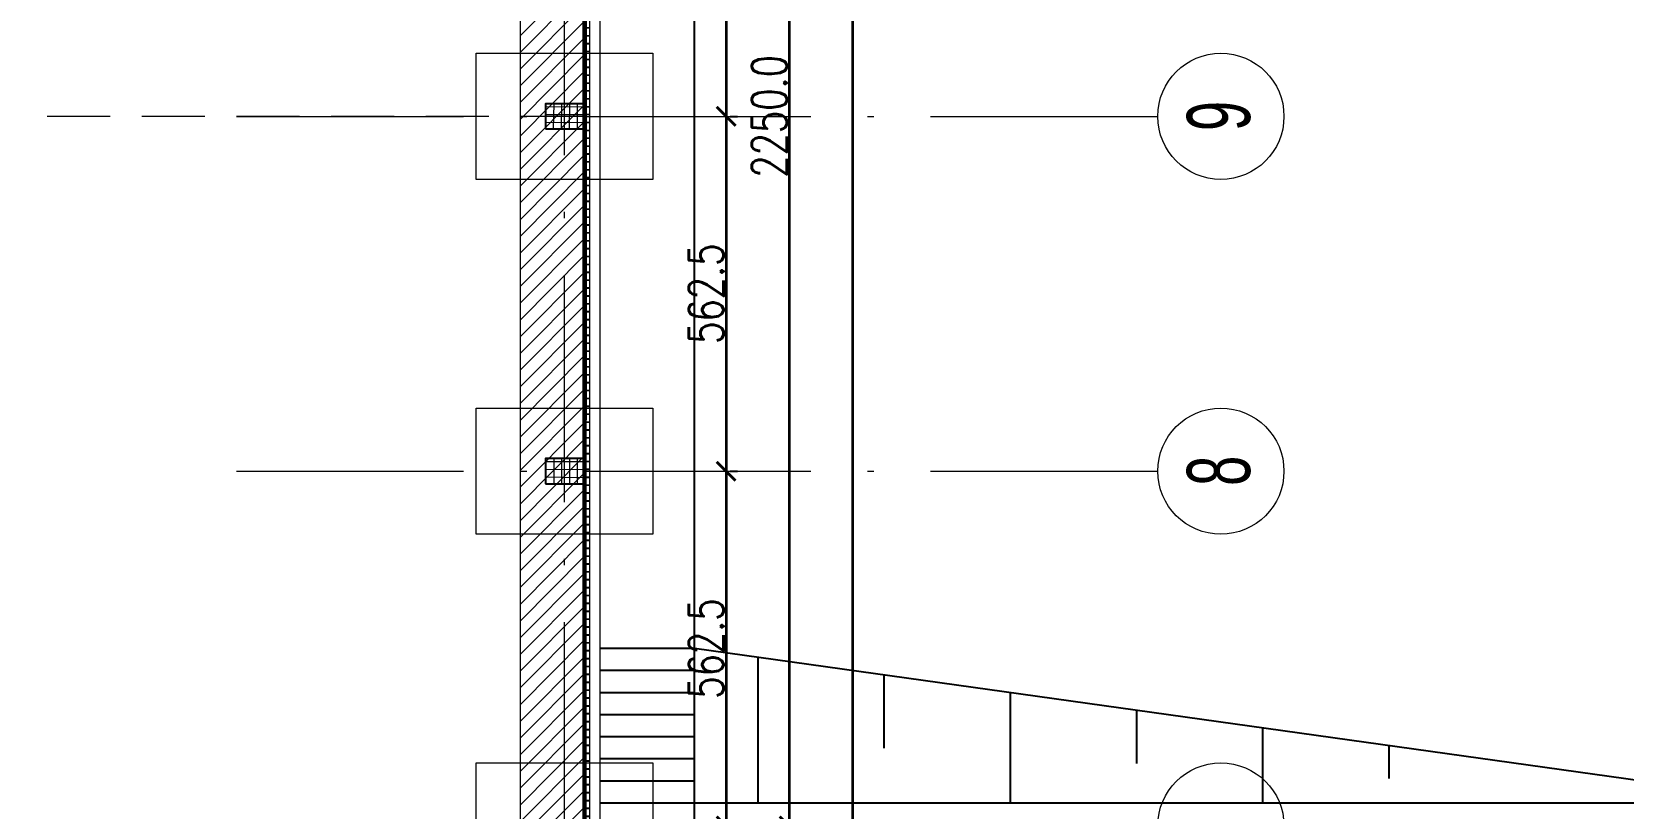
# Model space of a CAD drawing. Extents: x 6529560 to 6558080, y 5579316 to 5588131.
# Drawn here: x 6543616.84 to 6543642.06, y 5579541 to 5579553.31 of the extents above; entities that cross this region are included whole.
import ezdxf

# ---------------------------------------------------------------- set-up
doc = ezdxf.new("R2010")
doc.units = 0
doc.header["$MEASUREMENT"] = 0
doc.header["$PDSIZE"] = -5
doc.linetypes.add('1$0$0$5', pattern=[1.5, 1, -0.5])
doc.linetypes.add('ACAD_ISO10W100', pattern=[18, 12, -3, 0, -3])
doc.layers.get('0').update_dxf_attribs({"color": 2, "linetype": 'CONTINUOUS', "lineweight": 5})
doc.layers.get('Defpoints').update_dxf_attribs({"linetype": 'CONTINUOUS'})
for name, color, linetype, lineweight in [('arch_droga', 1, 'CONTINUOUS', 25), ('arch_fundamenty na rzucie', 3, 'CONTINUOUS', 15), ('arch_osie', 181, 'CONTINUOUS', 5), ('arch_powierzchnia', 6, 'CONTINUOUS', 35), ('arch_sciany zewnetrzne wypelnienie', 94, 'CONTINUOUS', 25), ('arch_sciany zewnętrzne', 94, 'CONTINUOUS', 18), ('arch_slupy wypelnienie', 9, 'CONTINUOUS', 13), ('arch_słupy', 8, 'CONTINUOUS', 25), ('arch_wymiary', 2, 'CONTINUOUS', 13), ('arch_wzmocnienie plyty betonowej', 6, 'CONTINUOUS', 15), ('arch_zadaszenie krawedzie', 12, 'CONTINUOUS', 18)]:
    doc.layers.add(name, color=color, linetype=linetype, lineweight=lineweight)
doc.layers.add('arch_osie opisy', color=1, linetype='CONTINUOUS')
doc.layers.add('R_skarpa', color=2, linetype='CONTINUOUS')
doc.styles.get("Standard").update_dxf_attribs({"font": 'arial.ttf', "width": 0.75})
doc.styles.add('styl1', font='romans.shx', dxfattribs={"width": 0.75})
doc.dimstyles.new('wymiary hala', dxfattribs={"dimtxt": 0.55, "dimasz": 0.3, "dimexe": 0.18, "dimexo": 0.0625, "dimgap": 0.04, "dimtad": 1, "dimtoh": 1, "dimdec": 1, "dimlfac": 100, "dimzin": 0, "dimdsep": 46, "dimtxsty": 'styl1', "dimblk": 'ARCHTICK', "dimcen": 0.09, "dimadec": 0, "dimazin": 0, "dimtfac": 1, "dimtdec": 1, "dimtofl": 0, "dimtmove": 0, "dimatfit": 3, "dimldrblk": 'ARCHTICK', "dimfxl": 1, "dimtolj": 1, "dimtzin": 0, "dimarcsym": 0})
pattern_1 = [(270, (-171.38733, 0), (0.125, 0), []), (0, (-171.38733, 0), (0, 0.125), [])]

# ---------------------------------------------------------------- blocks, each defined once
blk = doc.blocks.new('ZT_z_opisami')
at = {"layer": 'arch_droga', "color": 7, "linetype": 'Continuous'}
for p, q in [((6540949.165, 5579462.637), (6540949.165, 5579497.081)), ((6540949.165, 5579466.087), (6540947.665, 5579466.087)), ((6540949.165, 5579465.737), (6540947.665, 5579465.737)), ((6540949.165, 5579465.387), (6540947.665, 5579465.387)), ((6540949.165, 5579465.037), (6540947.665, 5579465.037)), ((6540949.165, 5579464.687), (6540947.665, 5579464.687)), ((6540949.165, 5579464.337), (6540947.665, 5579464.337)), ((6540949.165, 5579463.987), (6540947.665, 5579463.987)), ((6540949.165, 5579463.637), (6540947.665, 5579463.637))]:
    blk.add_line(p, q, dxfattribs=at)
at = {"layer": 'R_skarpa', "color": 7}
for p, q in [((6540966.665, 5579463.637), (6540949.165, 5579466.087)), ((6540950.166, 5579465.947), (6540950.166, 5579463.637)), ((6540952.166, 5579465.667), (6540952.166, 5579464.507)), ((6540954.166, 5579465.387), (6540954.166, 5579463.637)), ((6540956.166, 5579465.107), (6540956.166, 5579464.267)), ((6540958.166, 5579464.827), (6540958.166, 5579463.637)), ((6540960.166, 5579464.547), (6540960.166, 5579464.027)), ((6540966.665, 5579463.637), (6540949.165, 5579463.637))]:
    blk.add_line(p, q, dxfattribs=at)
blk = doc.blocks.new('_ArchTick')
at = {"color": 0, "linetype": 'ByBlock', "const_width": 0.15}
blk.add_lwpolyline([(-0.5, -0.5), (0.5, 0.5)], dxfattribs=at)
blk = doc.blocks.new('*D93')
at = {"layer": 'arch_wymiary', "color": 0, "lineweight": -2, "transparency": 16777216}
for p, q in [((6543627.905, 5579608.22), (6543630.022, 5579608.22)), ((6543629.842, 5579608.22), (6543629.842, 5579506.97)), ((6543627.905, 5579506.97), (6543630.022, 5579506.97))]:
    blk.add_line(p, q, dxfattribs=at)
at = {"layer": 'Defpoints', "color": 0, "transparency": 16777216}
for p in [(6543627.842, 5579608.22), (6543627.842, 5579506.97), (6543629.842, 5579506.97)]:
    blk.add_point(p, dxfattribs=at)
at = {"layer": 'arch_wymiary', "color": 0, "lineweight": -2, "transparency": 16777216, "xscale": 0.3, "yscale": 0.3, "zscale": 0.3}
for p, rotation in [((6543629.842, 5579608.22), 90), ((6543629.842, 5579506.97), 270)]:
    blk.add_blockref('_ArchTick', p, dxfattribs=dict(at, rotation=rotation))
at = {"layer": 'arch_wymiary', "color": 0, "transparency": 16777216, "insert": (6543629.527, 5579557.595), "char_height": 0.55, "attachment_point": 5, "rotation": 90, "style": 'styl1'}
blk.add_mtext('\\A1;10125.0', dxfattribs=at)
blk = doc.blocks.new('*D96')
at = {"layer": 'arch_wymiary', "color": 0, "lineweight": -2, "transparency": 16777216}
for p, q in [((6543627.905, 5579563.22), (6543629.022, 5579563.22)), ((6543628.842, 5579540.72), (6543628.842, 5579563.22)), ((6543627.905, 5579540.72), (6543629.022, 5579540.72))]:
    blk.add_line(p, q, dxfattribs=at)
at = {"layer": 'Defpoints', "color": 0, "transparency": 16777216}
for p in [(6543627.842, 5579563.22), (6543628.842, 5579563.22), (6543627.842, 5579540.72)]:
    blk.add_point(p, dxfattribs=at)
at = {"layer": 'arch_wymiary', "color": 0, "lineweight": -2, "transparency": 16777216, "xscale": 0.3, "yscale": 0.3, "zscale": 0.3}
for p, rotation in [((6543628.842, 5579563.22), 90), ((6543628.842, 5579540.72), 270)]:
    blk.add_blockref('_ArchTick', p, dxfattribs=dict(at, rotation=rotation))
at = {"layer": 'arch_wymiary', "color": 0, "transparency": 16777216, "insert": (6543628.527, 5579551.97), "char_height": 0.55, "attachment_point": 5, "rotation": 90, "style": 'styl1'}
blk.add_mtext('\\A1;2250.0', dxfattribs=at)
blk = doc.blocks.new('*D108')
at = {"layer": 'arch_wymiary', "color": 0, "lineweight": -2, "transparency": 16777216}
for p, q in [((6543627.78, 5579557.595), (6543627.662, 5579557.595)), ((6543627.842, 5579557.595), (6543627.842, 5579551.97)), ((6543627.905, 5579551.97), (6543628.022, 5579551.97))]:
    blk.add_line(p, q, dxfattribs=at)
at = {"layer": 'Defpoints', "color": 0, "transparency": 16777216}
for p in [(6543627.842, 5579557.595), (6543627.842, 5579551.97), (6543627.842, 5579551.97)]:
    blk.add_point(p, dxfattribs=at)
at = {"layer": 'arch_wymiary', "color": 0, "lineweight": -2, "transparency": 16777216, "xscale": 0.3, "yscale": 0.3, "zscale": 0.3}
for p, rotation in [((6543627.842, 5579557.595), 90), ((6543627.842, 5579551.97), 270)]:
    blk.add_blockref('_ArchTick', p, dxfattribs=dict(at, rotation=rotation))
at = {"layer": 'arch_wymiary', "color": 0, "transparency": 16777216, "insert": (6543627.527, 5579554.783), "char_height": 0.55, "attachment_point": 5, "rotation": 90, "style": 'styl1'}
blk.add_mtext('\\A1;562.5', dxfattribs=at)
blk = doc.blocks.new('*D109')
at = {"layer": 'arch_wymiary', "color": 0, "lineweight": -2, "transparency": 16777216}
for p, q in [((6543627.842, 5579551.97), (6543627.842, 5579546.345)), ((6543627.905, 5579551.97), (6543628.022, 5579551.97)), ((6543627.905, 5579546.345), (6543628.022, 5579546.345))]:
    blk.add_line(p, q, dxfattribs=at)
at = {"layer": 'Defpoints', "color": 0, "transparency": 16777216}
for p in [(6543627.842, 5579551.97), (6543627.842, 5579546.345), (6543627.842, 5579546.345)]:
    blk.add_point(p, dxfattribs=at)
at = {"layer": 'arch_wymiary', "color": 0, "lineweight": -2, "transparency": 16777216, "xscale": 0.3, "yscale": 0.3, "zscale": 0.3}
for p, rotation in [((6543627.842, 5579551.97), 90), ((6543627.842, 5579546.345), 270)]:
    blk.add_blockref('_ArchTick', p, dxfattribs=dict(at, rotation=rotation))
at = {"layer": 'arch_wymiary', "color": 0, "transparency": 16777216, "insert": (6543627.527, 5579549.158), "char_height": 0.55, "attachment_point": 5, "rotation": 90, "style": 'styl1'}
blk.add_mtext('\\A1;562.5', dxfattribs=at)
blk = doc.blocks.new('*D110')
at = {"layer": 'arch_wymiary', "color": 0, "lineweight": -2, "transparency": 16777216}
for p, q in [((6543627.842, 5579546.345), (6543627.842, 5579540.72)), ((6543627.905, 5579546.345), (6543628.022, 5579546.345)), ((6543627.905, 5579540.72), (6543628.022, 5579540.72))]:
    blk.add_line(p, q, dxfattribs=at)
at = {"layer": 'Defpoints', "color": 0, "transparency": 16777216}
for p in [(6543627.842, 5579546.345), (6543627.842, 5579540.72), (6543627.842, 5579540.72)]:
    blk.add_point(p, dxfattribs=at)
at = {"layer": 'arch_wymiary', "color": 0, "lineweight": -2, "transparency": 16777216, "xscale": 0.3, "yscale": 0.3, "zscale": 0.3}
for p, rotation in [((6543627.842, 5579546.345), 90), ((6543627.842, 5579540.72), 270)]:
    blk.add_blockref('_ArchTick', p, dxfattribs=dict(at, rotation=rotation))
at = {"layer": 'arch_wymiary', "color": 0, "transparency": 16777216, "insert": (6543627.527, 5579543.533), "char_height": 0.55, "attachment_point": 5, "rotation": 90, "style": 'styl1'}
blk.add_mtext('\\A1;562.5', dxfattribs=at)

msp = doc.modelspace()

# ---------------------------------------------------------------- hatches: boundary and pattern name
at = {"layer": 'arch_sciany zewnetrzne wypelnienie'}
h = msp.add_hatch(dxfattribs=at)
h.set_pattern_fill('ANSI37', color=256, angle=45)
h.set_pattern_definition([(90, (0, 0), (-0.125, 0), []), (180, (0, 0), (0, -0.125), [])])
h.paths.add_polyline_path([(6543516.8822, 5579607.8774), (6543516.9822, 5579607.8774), (6543516.9822, 5579608.5202), (6543547.5572, 5579608.5202), (6543547.5572, 5579608.6202), (6543516.8822, 5579608.6202)])
h.paths.add_polyline_path([(6543625.5822, 5579601.2597), (6543625.6822, 5579601.2597), (6543625.6822, 5579608.6202), (6543548.5572, 5579608.6202), (6543548.5572, 5579608.5202), (6543625.5822, 5579608.5202)])
h.paths.add_polyline_path([(6543625.5822, 5579595.6347), (6543625.6823, 5579595.6363), (6543625.6823, 5579598.3013), (6543625.5822, 5579598.2997)])
h.paths.add_polyline_path([(6543625.5822, 5579590.9699), (6543625.6822, 5579590.9699), (6543625.6822, 5579592.6747), (6543625.5822, 5579592.6747)])
h.paths.add_polyline_path([(6543625.5822, 5579587.0627), (6543625.6822, 5579587.0627), (6543625.6822, 5579587.5099), (6543625.5822, 5579587.5099)])
h.paths.add_polyline_path([(6543625.5823, 5579579.8277), (6543625.6822, 5579579.8277), (6543625.6822, 5579586.0627), (6543625.5823, 5579586.0627)])
h.paths.add_polyline_path([(6543625.5822, 5579578.3055), (6543625.6822, 5579578.3055), (6543625.6822, 5579578.8277), (6543625.5822, 5579578.8277)])
h.paths.add_polyline_path([(6543625.5822, 5579573.3034), (6543625.6822, 5579573.3034), (6543625.6822, 5579574.8455), (6543625.5822, 5579574.8455)])
h.paths.add_polyline_path([(6543625.6822, 5579571.6577), (6543625.5822, 5579571.6577), (6543625.5822, 5579572.3109), (6543625.6822, 5579572.3109)])
h.paths.add_polyline_path([(6543625.5822, 5579539.3847), (6543625.6822, 5579539.3847), (6543625.6822, 5579563.5727), (6543625.5822, 5579563.5727)])
h.paths.add_polyline_path([(6543625.5822, 5579533.7597), (6543625.6822, 5579533.7597), (6543625.6822, 5579536.4247), (6543625.5822, 5579536.4247)])
h.paths.add_polyline_path([(6543625.5822, 5579517.8797), (6543625.6822, 5579517.8797), (6543625.6822, 5579530.7997), (6543625.5822, 5579530.7997)])
h.paths.add_polyline_path([(6543516.9822, 5579517.8797), (6543516.9822, 5579524.0702), (6543516.8822, 5579524.0702), (6543516.8822, 5579517.8797)])
h.paths.add_polyline_path([(6543516.9822, 5579527.1827), (6543516.8822, 5579527.1827), (6543516.8822, 5579526.1327), (6543516.9822, 5579526.1327)])
h.paths.add_polyline_path([(6543516.9822, 5579536.8952), (6543516.8822, 5579536.8952), (6543516.8822, 5579529.2452), (6543516.9822, 5579529.2452)])
h.paths.add_polyline_path([(6543516.8822, 5579540.3677), (6543516.9822, 5579540.3677), (6543516.9822, 5579538.9577), (6543516.8822, 5579538.9577)])
at = {"layer": 'arch_slupy wypelnienie'}
h = msp.add_hatch(dxfattribs=at)
h.set_pattern_fill('ANSI37', color=256, angle=225)
h.set_pattern_definition(pattern_1)
h.paths.add_polyline_path([(6543624.9823, 5579551.7702), (6543625.5823, 5579551.7702), (6543625.5822, 5579552.1702), (6543624.9822, 5579552.1702)])
h = msp.add_hatch(dxfattribs=at)
h.set_pattern_fill('ANSI37', color=256, angle=225)
h.set_pattern_definition(pattern_1)
h.paths.add_polyline_path([(6543624.9823, 5579546.1452), (6543625.5823, 5579546.1452), (6543625.5822, 5579546.5452), (6543624.9822, 5579546.5452)])
at = {"layer": 'arch_wzmocnienie plyty betonowej', "transparency": 33554597}
h = msp.add_hatch(dxfattribs=at)
h.set_pattern_fill('ANSI31', color=256, scale=1.5, style=0)
h.set_pattern_definition([(45, (-171.38733, 0), (-0.1325825214725, 0.1325825214725), [])])
h.paths.add_polyline_path([(6543624.5822, 5579591.4546), (6543625.5822, 5579591.4546), (6543625.5822, 5579540.6046), (6543624.5822, 5579540.6046)])

# ---------------------------------------------------------------- linework, layer by layer
at = {"layer": 'arch_fundamenty na rzucie', "extrusion": (-8.03156e-10, 4.94824e-09, 1)}
for points in [[(6543626.6823, 5579550.9703), (6543623.8823, 5579550.97), (6543623.8821, 5579552.97), (6543626.6821, 5579552.9703)], [(6543626.6823, 5579545.3453), (6543623.8823, 5579545.345), (6543623.8821, 5579547.345), (6543626.6821, 5579547.3453)], [(6543626.6823, 5579539.7203), (6543623.8823, 5579539.72), (6543623.8821, 5579541.72), (6543626.6821, 5579541.7203)]]:
    msp.add_lwpolyline(points, close=True, dxfattribs=at)
at = {"layer": 'arch_osie', "linetype": 'ACAD_ISO10W100', "ltscale": 0.3, "extrusion": (-4.94832e-09, -8.0265e-10, 1)}
for points in [[(6543625.2822, 5579501.8539), (6543625.2822, 5579613.5652)], [(6543620.0822, 5579551.9702), (6543634.6822, 5579551.9702)], [(6543620.0822, 5579546.3452), (6543634.6822, 5579546.3452)]]:
    msp.add_lwpolyline(points, dxfattribs=at)
at = {"layer": 'arch_osie'}
for centre in [(6543635.6822, 5579551.9702, 13.8796), (6543635.6822, 5579546.3452, 13.8796), (6543635.6822, 5579540.7202, 13.8796)]:
    msp.add_circle(centre, 1, dxfattribs=at)
at = {"layer": 'arch_powierzchnia'}
for points in [[(6543512.7222, 5579612.7802), (6543629.8422, 5579612.7802), (6543629.8422, 5579502.4102), (6543512.7222, 5579502.4102)], [(6543513.7222, 5579611.7802), (6543628.8422, 5579611.7802), (6543628.8422, 5579503.4102), (6543513.7222, 5579503.4102)], [(6543514.7222, 5579610.7802), (6543627.8422, 5579610.7802), (6543627.8422, 5579504.4102), (6543514.7222, 5579504.4102)], [(6543577.0074, 5579585.2951), (6543613.9823, 5579585.2951), (6543613.9823, 5579579.8952), (6543625.5823, 5579579.8963), (6543625.5822, 5579574.6702), (6543619.2821, 5579574.6696), (6543619.2822, 5579563.0202), (6543625.5823, 5579563.0208), (6543625.5823, 5579518.1452), (6543577.0072, 5579518.1452)]]:
    msp.add_lwpolyline(points, close=True, dxfattribs=at)
at = {"layer": 'arch_sciany zewnętrzne'}
msp.add_lwpolyline([(6543625.6822, 5579572.2784), (6543625.8422, 5579572.2784), (6543625.8422, 5579539.6547), (6543625.6822, 5579539.6547)], dxfattribs=at)
msp.add_lwpolyline([(6543625.5822, 5579539.3847), (6543625.6822, 5579539.3847), (6543625.6822, 5579563.5727), (6543625.5822, 5579563.5727)], close=True, dxfattribs=at)
at = {"layer": 'arch_słupy', "extrusion": (-8.03156e-10, 4.94824e-09, 1)}
for points in [[(6543624.9823, 5579551.7702), (6543625.5823, 5579551.7702), (6543625.5822, 5579552.1702), (6543624.9822, 5579552.1702), (6543624.9823, 5579551.7702)], [(6543624.9823, 5579546.1452), (6543625.5823, 5579546.1452), (6543625.5822, 5579546.5452), (6543624.9822, 5579546.5452), (6543624.9823, 5579546.1452)]]:
    msp.add_lwpolyline(points, dxfattribs=at)
at = {"layer": 'arch_wzmocnienie plyty betonowej'}
msp.add_lwpolyline([(6543624.5822, 5579591.4546), (6543625.5822, 5579591.4546), (6543625.5822, 5579540.6046), (6543624.5822, 5579540.6046)], close=True, dxfattribs=at)
at = {"layer": 'arch_zadaszenie krawedzie', "linetype": '1$0$0$5'}
msp.add_lwpolyline([(6543625.5822, 5579551.9702), (6543516.9822, 5579551.9695)], dxfattribs=at)

# ---------------------------------------------------------------- block references
at = {"color": 4, "rotation": 359.9999223416695}
msp.add_blockref('ZT_z_opisami', (2670.615, 86.312, -1.4022), dxfattribs=at)

# ---------------------------------------------------------------- texts
at = {"layer": 'arch_osie opisy', "char_height": 1, "width": 1.5, "attachment_point": 1, "rotation": 90}
for s, insert in [('{\\fArial Narrow|b0|i0|c238|p34;9}', (6543635.1442, 5579551.737, 13.8796)), ('{\\fArial Narrow|b0|i0|c238|p34;8}', (6543635.1442, 5579546.112, 13.8796))]:
    msp.add_mtext(s, dxfattribs=dict(at, insert=insert))

# ---------------------------------------------------------------- dimensions: what is measured, and where the dimension line sits
at = {"layer": 'arch_wymiary'}
dim = msp.add_linear_dim(base=(6543629.8422, 5579506.9702), p1=(6543627.8422, 5579608.2202, 6.5405), p2=(6543627.8422, 5579506.9702, 13.9164), angle=90, dimstyle='wymiary hala', dxfattribs=at)
dim.commit()
dim.dimension.update_dxf_attribs({"geometry": '*D93', "text_midpoint": (6543629.5272, 5579557.5952)})
for base, p1, p2, picture, middle in [((6543628.8422, 5579563.2202), (6543627.8422, 5579540.7202, 6.5405), (6543627.8422, 5579563.2202, 13.9164), '*D96', (6543628.5272, 5579551.9702)), ((6543627.8422, 5579551.9702), (6543627.8422, 5579557.5952, 6.5405), (6543627.8422, 5579551.9702, 13.9164), '*D108', (6543627.5272, 5579554.7827)), ((6543627.8422, 5579546.3452), (6543627.8422, 5579551.9702, 13.9164), (6543627.8422, 5579546.3452, 13.9164), '*D109', (6543627.5272, 5579549.1577)), ((6543627.8422, 5579540.7202), (6543627.8422, 5579546.3452, 13.9164), (6543627.8422, 5579540.7202), '*D110', (6543627.5272, 5579543.5327))]:
    dim = msp.add_linear_dim(base=base, p1=p1, p2=p2, angle=90, dimstyle='wymiary hala', override={"dimtmove": 1}, dxfattribs=at)
    dim.commit()
    dim.dimension.update_dxf_attribs({"geometry": picture, "text_midpoint": middle})

doc.saveas('drawing.dxf')
